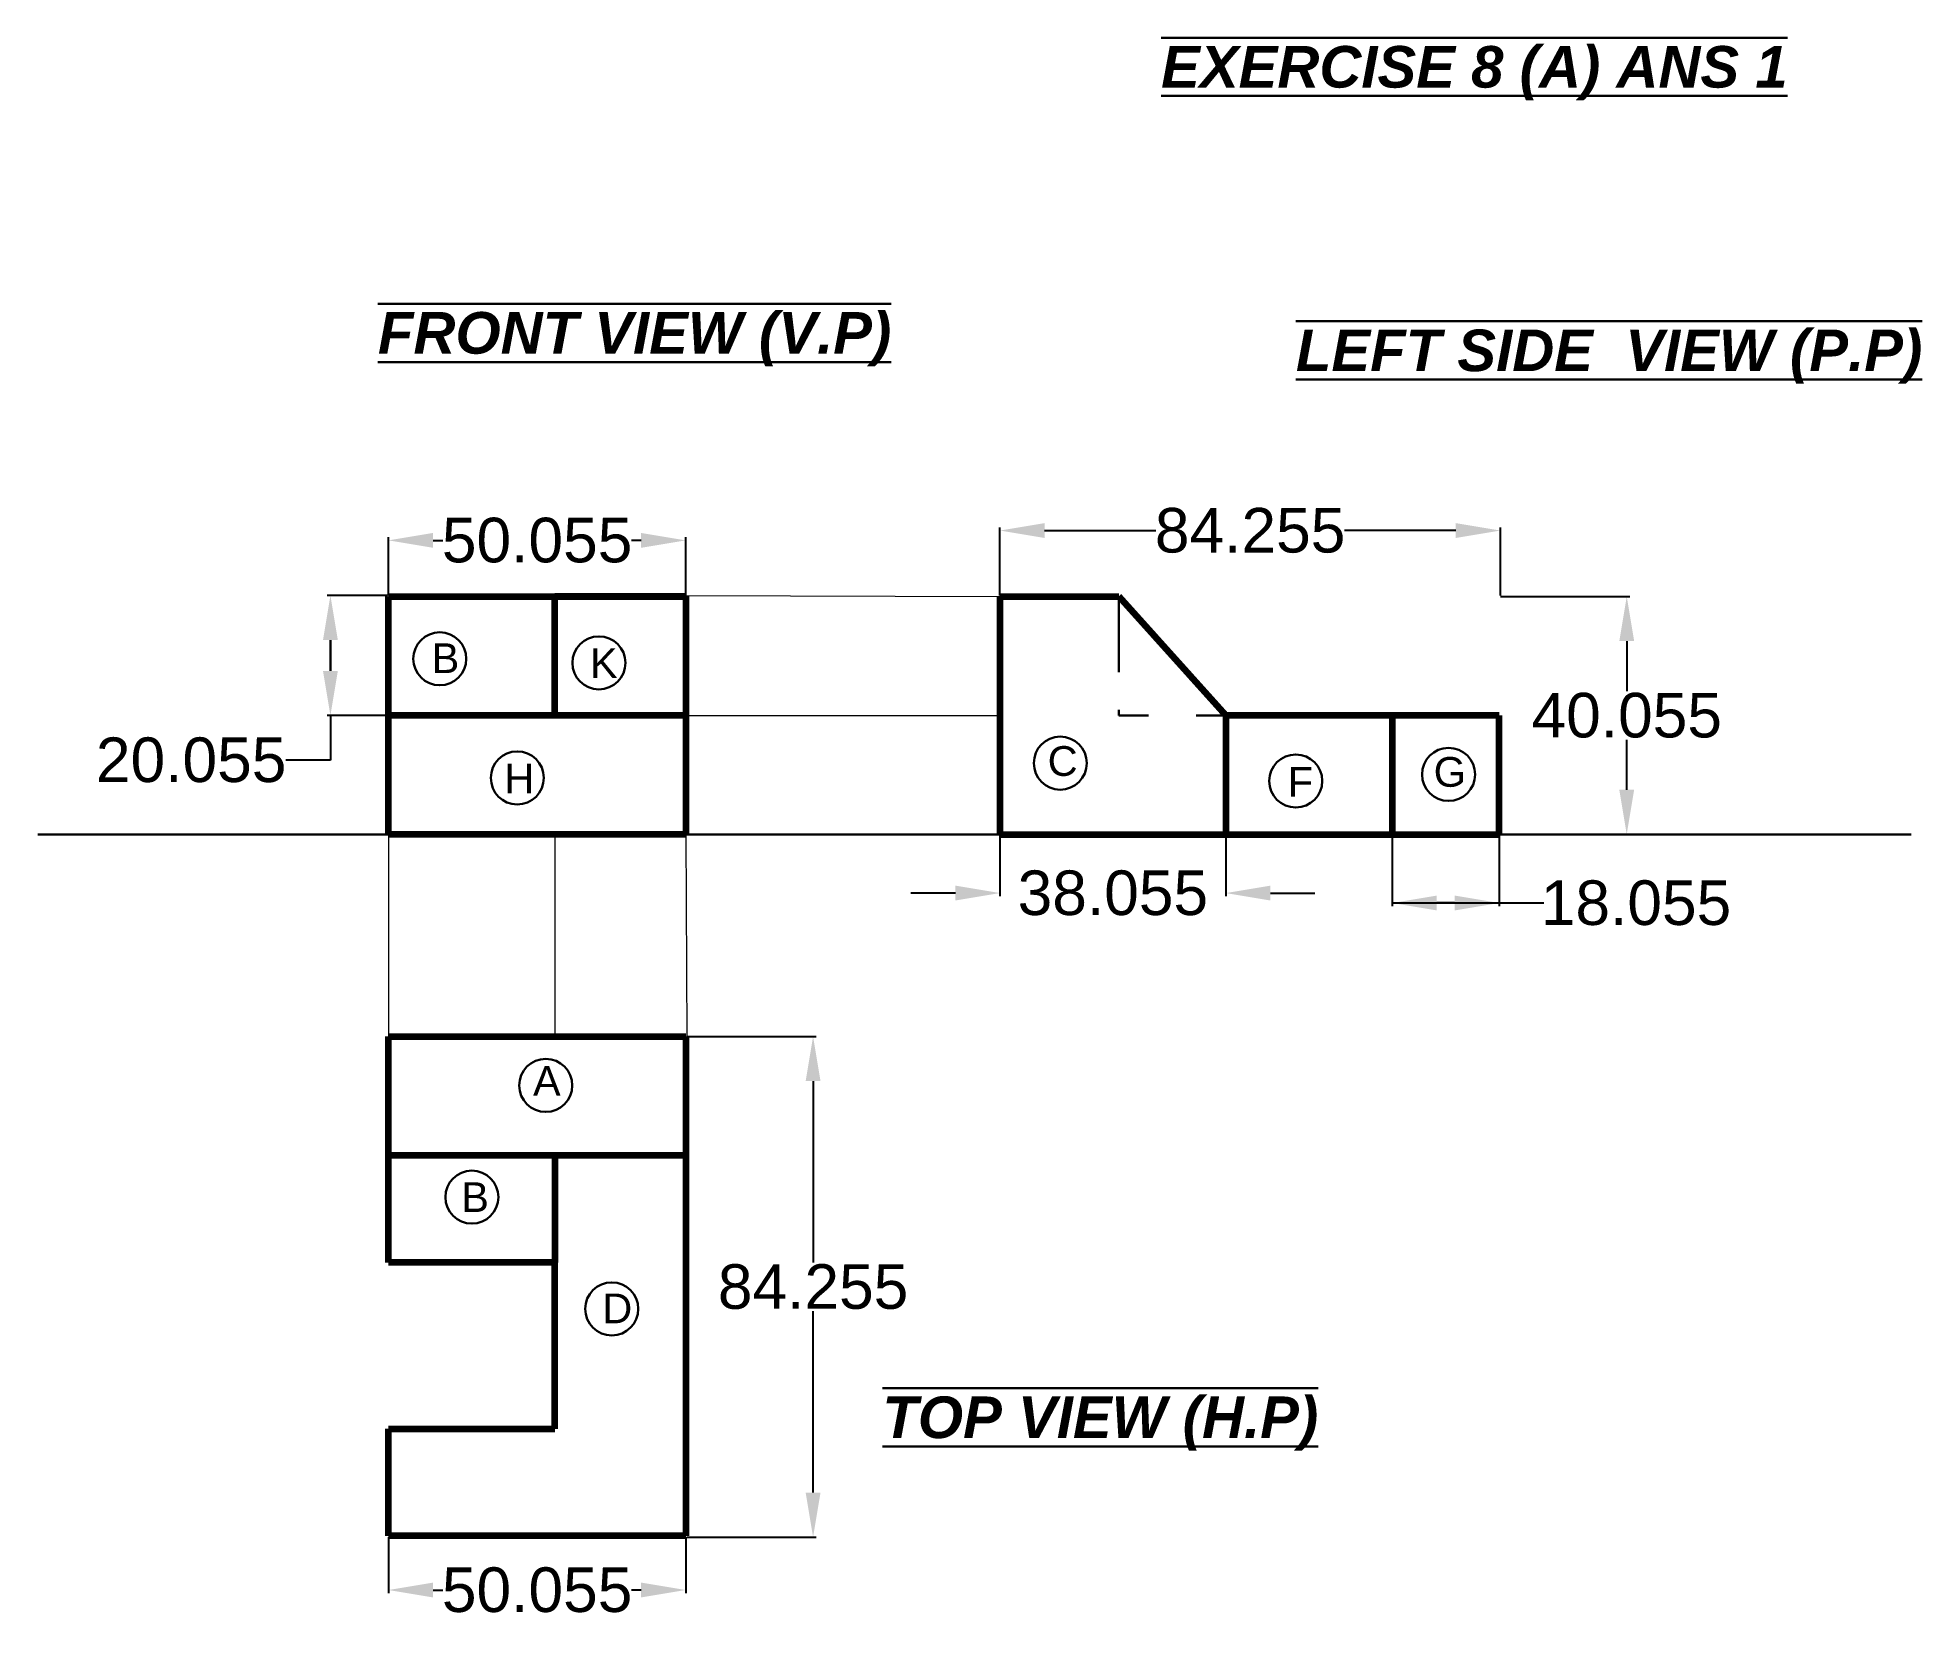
# Model space of a CAD drawing. Header units: millimetres. Extents: x -68 to 249, y 26 to 292.
import ezdxf

# ---------------------------------------------------------------- set-up
doc = ezdxf.new("R2010")
doc.units = ezdxf.units.MM
doc.linetypes.add('HIDDENX2', pattern=[19.05, 12.7, -6.35])
doc.layers.add('thick continuous', color=7, linetype='Continuous', lineweight=30)
doc.styles.get("Standard").update_dxf_attribs({"font": 'arial.ttf'})
doc.dimstyles.get("Standard").update_dxf_attribs({"dimscale": 3, "dimtxt": 2.5, "dimasz": 2.5, "dimexe": 0.18, "dimexo": 0.0625, "dimgap": 0.09, "dimtad": 0, "dimtih": 1, "dimtoh": 1, "dimdec": 1, "dimzin": 0, "dimdsep": 46, "dimtxsty": 'Standard', "dimcen": 0.09, "dimadec": 0, "dimazin": 0, "dimtfac": 1, "dimtdec": 1, "dimtofl": 0, "dimtmove": 0, "dimatfit": 3, "dimfxl": 1, "dimtolj": 1, "dimtzin": 0, "dimarcsym": 0})

# ---------------------------------------------------------------- blocks, each defined once
blk = doc.blocks.new('*D0')
at = {"layer": 'Defpoints', "color": 0}
for p in [(177.98, 198.33), (177.98, 158.33), (199.43, 158.33)]:
    blk.add_point(p, dxfattribs=at)
at = {"layer": 'thick continuous', "color": 0, "lineweight": -2}
for p, q in [((178.17, 198.33), (199.97, 198.33)), ((199.43, 190.83), (199.43, 182.43)), ((199.43, 165.83), (199.43, 174.23)), ((178.17, 158.33), (199.97, 158.33))]:
    blk.add_line(p, q, dxfattribs=at)
at = {"layer": 'thick continuous', "color": 0}
for points in [[(200.68, 190.83), (198.18, 190.83), (199.43, 198.33)], [(198.18, 165.83), (200.68, 165.83), (199.43, 158.33)]]:
    blk.add_solid(points, dxfattribs=at)
at = {"layer": 'thick continuous', "color": 0, "lineweight": 20, "insert": (199.43, 178.33), "char_height": 7.5, "attachment_point": 5}
blk.add_mtext('\\A1;40.055', dxfattribs=at)
blk = doc.blocks.new('*D1')
at = {"layer": 'Defpoints', "color": 0}
for p in [(178.17, 209.43), (93.98, 198.33), (178.17, 198.33)]:
    blk.add_point(p, dxfattribs=at)
at = {"layer": 'thick continuous', "color": 0, "lineweight": -2}
for p, q in [((93.98, 198.52), (93.98, 209.97)), ((101.48, 209.43), (120.2, 209.43)), ((170.67, 209.43), (151.94, 209.43)), ((178.17, 198.52), (178.17, 209.97))]:
    blk.add_line(p, q, dxfattribs=at)
at = {"layer": 'thick continuous', "color": 0}
for points in [[(101.48, 210.68), (101.48, 208.18), (93.98, 209.43)], [(170.67, 208.18), (170.67, 210.68), (178.17, 209.43)]]:
    blk.add_solid(points, dxfattribs=at)
at = {"layer": 'thick continuous', "color": 0, "lineweight": 20, "insert": (136.07, 209.43), "char_height": 7.5, "attachment_point": 5}
blk.add_mtext('\\A1;84.255', dxfattribs=at)
blk = doc.blocks.new('*D2')
at = {"layer": 'Defpoints', "color": 0}
for p in [(41.12, 207.78), (-8.88, 198.33), (41.12, 198.33)]:
    blk.add_point(p, dxfattribs=at)
at = {"layer": 'thick continuous', "color": 0, "lineweight": -2}
for p, q in [((-8.88, 198.52), (-8.88, 208.32)), ((-1.38, 207.78), (0.26, 207.78)), ((33.62, 207.78), (31.99, 207.78)), ((41.12, 198.52), (41.12, 208.32))]:
    blk.add_line(p, q, dxfattribs=at)
at = {"layer": 'thick continuous', "color": 0}
for points in [[(-1.38, 209.03), (-1.38, 206.53), (-8.88, 207.78)], [(33.62, 206.53), (33.62, 209.03), (41.12, 207.78)]]:
    blk.add_solid(points, dxfattribs=at)
at = {"layer": 'thick continuous', "color": 0, "lineweight": 18, "insert": (16.12, 207.78), "char_height": 7.5, "attachment_point": 5}
blk.add_mtext('\\A1;50.055', dxfattribs=at)
blk = doc.blocks.new('*D3')
at = {"layer": 'Defpoints', "color": 0}
for p in [(-8.88, 40.33), (41.12, 40.33), (41.12, 31.24)]:
    blk.add_point(p, dxfattribs=at)
at = {"layer": 'thick continuous', "color": 0, "lineweight": -2}
for p, q in [((-8.88, 40.14), (-8.88, 30.7)), ((41.12, 40.14), (41.12, 30.7)), ((-1.38, 31.24), (0.26, 31.24)), ((33.62, 31.24), (31.99, 31.24))]:
    blk.add_line(p, q, dxfattribs=at)
at = {"layer": 'thick continuous', "color": 0}
for points in [[(-1.38, 32.49), (-1.38, 29.99), (-8.88, 31.24)], [(33.62, 29.99), (33.62, 32.49), (41.12, 31.24)]]:
    blk.add_solid(points, dxfattribs=at)
at = {"layer": 'thick continuous', "color": 0, "lineweight": 20, "insert": (16.12, 31.24), "char_height": 7.5, "attachment_point": 5}
blk.add_mtext('\\A1;50.055', dxfattribs=at)
blk = doc.blocks.new('*D4')
at = {"layer": 'Defpoints', "color": 0}
for p in [(-8.88, 198.52), (-18.65, 178.33), (-8.88, 178.33)]:
    blk.add_point(p, dxfattribs=at)
at = {"layer": 'thick continuous', "color": 0, "lineweight": -2}
for p, q in [((-9.06, 198.52), (-19.19, 198.52)), ((-18.65, 191.02), (-18.65, 185.83)), ((-18.65, 185.83), (-18.65, 191.02)), ((-9.06, 178.33), (-19.19, 178.33)), ((-18.65, 178.33), (-18.65, 170.83)), ((-18.65, 170.83), (-26.15, 170.83))]:
    blk.add_line(p, q, dxfattribs=at)
at = {"layer": 'thick continuous', "color": 0}
for points in [[(-17.4, 191.02), (-19.9, 191.02), (-18.65, 198.52)], [(-19.9, 185.83), (-17.4, 185.83), (-18.65, 178.33)]]:
    blk.add_solid(points, dxfattribs=at)
at = {"layer": 'thick continuous', "color": 0, "lineweight": 20, "insert": (-42.08, 170.83), "char_height": 7.5, "attachment_point": 5}
blk.add_mtext('\\A1;20.055', dxfattribs=at)
blk = doc.blocks.new('*D7')
at = {"layer": 'Defpoints', "color": 0}
for p in [(93.98, 158.33), (131.98, 158.33), (131.98, 148.46)]:
    blk.add_point(p, dxfattribs=at)
at = {"layer": 'thick continuous', "color": 0, "lineweight": -2}
for p, q in [((93.98, 158.14), (93.98, 147.92)), ((131.98, 158.14), (131.98, 147.92)), ((86.48, 148.46), (78.98, 148.46)), ((139.48, 148.46), (146.98, 148.46))]:
    blk.add_line(p, q, dxfattribs=at)
at = {"layer": 'thick continuous', "color": 0}
for points in [[(86.48, 147.21), (86.48, 149.71), (93.98, 148.46)], [(139.48, 149.71), (139.48, 147.21), (131.98, 148.46)]]:
    blk.add_solid(points, dxfattribs=at)
at = {"layer": 'thick continuous', "color": 0, "lineweight": 20, "insert": (112.98, 148.46), "char_height": 7.5, "attachment_point": 5}
blk.add_mtext('\\A1;38.055', dxfattribs=at)
blk = doc.blocks.new('*D8')
at = {"layer": 'Defpoints', "color": 0}
for p in [(159.98, 158.33), (177.98, 158.33), (177.98, 146.79)]:
    blk.add_point(p, dxfattribs=at)
at = {"layer": 'thick continuous', "color": 0, "lineweight": -2}
for p, q in [((159.98, 158.14), (159.98, 146.25)), ((177.98, 158.14), (177.98, 146.25)), ((159.98, 146.79), (185.48, 146.79)), ((167.48, 146.79), (170.48, 146.79)), ((170.48, 146.79), (167.48, 146.79))]:
    blk.add_line(p, q, dxfattribs=at)
at = {"layer": 'thick continuous', "color": 0}
for points in [[(167.48, 148.04), (167.48, 145.54), (159.98, 146.79)], [(170.48, 145.54), (170.48, 148.04), (177.98, 146.79)]]:
    blk.add_solid(points, dxfattribs=at)
at = {"layer": 'thick continuous', "color": 0, "lineweight": 20, "insert": (200.99, 146.79), "char_height": 7.5, "attachment_point": 5}
blk.add_mtext('\\A1;18.055', dxfattribs=at)
blk = doc.blocks.new('*D9')
at = {"layer": 'Defpoints', "color": 0}
for p in [(41.12, 124.33), (41.12, 40.14), (62.55, 40.14)]:
    blk.add_point(p, dxfattribs=at)
at = {"layer": 'thick continuous', "color": 0, "lineweight": -2}
for p, q in [((41.31, 124.33), (63.09, 124.33)), ((62.55, 116.83), (62.55, 86.33)), ((62.55, 47.64), (62.55, 78.13)), ((41.31, 40.14), (63.09, 40.14))]:
    blk.add_line(p, q, dxfattribs=at)
at = {"layer": 'thick continuous', "color": 0}
for points in [[(63.8, 116.83), (61.3, 116.83), (62.55, 124.33)], [(61.3, 47.64), (63.8, 47.64), (62.55, 40.14)]]:
    blk.add_solid(points, dxfattribs=at)
at = {"layer": 'thick continuous', "color": 0, "lineweight": 20, "insert": (62.55, 82.23), "char_height": 7.5, "attachment_point": 5}
blk.add_mtext('\\A1;84.255', dxfattribs=at)

msp = doc.modelspace()

# ---------------------------------------------------------------- linework, layer by layer
at = {"layer": 'thick continuous', "lineweight": 106}
for p, q in [((-8.88, 158.33), (-8.88, 198.33)), ((-8.88, 198.33), (41.12, 198.33)), ((19.12, 178.33), (19.12, 198.33)), ((41.12, 198.33), (41.12, 178.33)), ((93.98, 198.33), (93.98, 158.33)), ((93.98, 198.33), (113.98, 198.33)), ((131.98, 178.33), (113.98, 198.33)), ((41.12, 178.33), (-8.88, 178.33)), ((159.98, 178.33), (131.98, 178.33)), ((131.98, 178.33), (131.98, 158.33)), ((177.98, 178.33), (159.98, 178.33)), ((159.98, 178.33), (159.98, 158.33)), ((177.98, 158.33), (177.98, 178.33)), ((41.12, 158.33), (-8.88, 158.33)), ((93.98, 158.33), (177.98, 158.33)), ((-8.88, 124.33), (41.12, 124.33)), ((-8.88, 86.33), (-8.88, 124.33)), ((41.12, 124.33), (41.12, 40.33)), ((41.12, 124.33), (41.12, 104.33)), ((41.12, 104.33), (-8.88, 104.33)), ((19.12, 104.33), (19.12, 86.33)), ((19.12, 86.33), (-8.88, 86.33)), ((19.12, 58.33), (19.12, 86.33)), ((-8.88, 40.33), (-8.88, 58.33)), ((-8.88, 40.33), (-8.88, 58.33)), ((-8.88, 40.33), (-8.88, 58.33)), ((-8.88, 58.33), (19.12, 58.33)), ((41.12, 40.33), (-8.88, 40.33))]:
    msp.add_line(p, q, dxfattribs=at)
at = {"layer": 'thick continuous', "lineweight": 90}
for q in [(19.12, 198.33), (41.12, 158.33)]:
    msp.add_line((41.12, 198.33), q, dxfattribs=at)
at = {"layer": 'thick continuous'}
for p, q in [((19.12, 198.33), (19.12, 178.33)), ((113.98, 198.33), (93.98, 198.33)), ((247.27, 158.33), (-67.9, 158.33))]:
    msp.add_line(p, q, dxfattribs=at)
at = {"layer": 'thick continuous', "lineweight": 18}
for p, q in [((41.12, 198.52), (93.98, 198.33)), ((41.12, 178.33), (93.98, 178.33)), ((-8.88, 158.33), (-8.88, 124.33)), ((19.12, 158.33), (19.12, 124.33)), ((41.12, 158.33), (41.31, 124.33))]:
    msp.add_line(p, q, dxfattribs=at)
at = {"layer": 'thick continuous', "linetype": 'HIDDENX2', "lineweight": 30}
msp.add_line((113.98, 198.33), (113.98, 178.33), dxfattribs=at)
at = {"layer": 'thick continuous', "lineweight": 30}
for p, q in [((113.98, 178.33), (118.98, 178.33)), ((131.98, 178.33), (126.98, 178.33))]:
    msp.add_line(p, q, dxfattribs=at)
at = {"layer": 'thick continuous', "lineweight": 20}
for p, q in [((177.98, 178.33), (131.98, 178.33)), ((19.12, 58.33), (19.12, 104.33))]:
    msp.add_line(p, q, dxfattribs=at)
at = {"layer": 'thick continuous'}
for centre in [(-0.25, 187.86), (26.52, 187.18), (104.14, 170.31), (12.79, 167.82), (143.74, 167.31), (169.46, 168.42), (17.57, 116.11), (5.15, 97.32), (28.67, 78.52)]:
    msp.add_circle(centre, 4.46, dxfattribs=at)

# ---------------------------------------------------------------- texts
at = {"layer": 'thick continuous', "attachment_point": 1}
for s, width, heights, insert, char_height in [('{\\fArial|b1|i1|c0|p34;\\L\\OEXERCISE 8 (A) ANS 1 }', 112.0909, [0], (121.09, 290.93), 7), ('{\\fArial|b1|i1|c0|p34;\\L\\OFRONT VIEW (V.P)}', 89.8928, [0], (-10.66, 246.18), 7), ('{\\fArial|b1|i1|c0|p34;\\L\\OLEFT SIDE  VIEW (P.P)}', 104.9028, [0], (143.77, 243.24), 7), ('B', 13.7361, [0], (-1.63, 190.46), 5), ('K', 13.7361, [0], (25.01, 189.63), 5), ('C', 13.7361, [0], (102.01, 173.17), 5), ('G', 13.7361, [0], (166.95, 171.34), 5), ('H', 13.7361, [0], (10.61, 170.22), 5), ('F', 13.7361, [0], (142.39, 169.67), 5), ('A', 13.7361, [0], (15.43, 119.36), 5), ('B', 13.7361, [0], (3.36, 99.82), 5), ('D', 13.7361, [5.83], (27.09, 81.11), 5), ('{\\fArial|b1|i1|c0|p34;\\L\\OTOP VIEW (H.P)}', 87.3761, [0], (74.2, 63.79), 7)]:
    msp.add_mtext_dynamic_manual_height_columns(s, width=width, gutter_width=12.5, heights=heights, dxfattribs=dict(at, insert=insert, char_height=char_height))

# ---------------------------------------------------------------- dimensions: what is measured, and where the dimension line sits
at = {"layer": 'thick continuous', "lineweight": 18}
dim = msp.add_linear_dim(base=(41.12, 207.78), p1=(-8.88, 198.33), p2=(41.12, 198.33), text='50.055', dimstyle='Standard', override={"dimpost": '29'}, dxfattribs=at)
dim.commit()
dim.dimension.update_dxf_attribs({"geometry": '*D2', "text_midpoint": (16.12, 207.78)})
at = {"layer": 'thick continuous', "lineweight": 20}
for base, p1, p2, text, picture, middle in [((178.17, 209.43), (93.98, 198.33), (178.17, 198.33), '84.255', '*D1', (136.07, 209.43)), ((131.98, 148.46), (93.98, 158.33), (131.98, 158.33), '38.055', '*D7', (112.98, 148.46)), ((177.98, 146.79), (159.98, 158.33), (177.98, 158.33), '18.055', '*D8', (200.99, 146.79)), ((41.12, 31.24), (-8.88, 40.33), (41.12, 40.33), '50.055', '*D3', (16.12, 31.24))]:
    dim = msp.add_linear_dim(base=base, p1=p1, p2=p2, text=text, dimstyle='Standard', override={"dimpost": '29'}, dxfattribs=at)
    dim.commit()
    dim.dimension.update_dxf_attribs({"geometry": picture, "text_midpoint": middle})
for base, p1, p2, text, picture, middle in [((-18.65, 178.33), (-8.88, 198.52), (-8.88, 178.33), '20.055', '*D4', (-42.08, 170.83)), ((199.43, 158.33), (177.98, 198.33), (177.98, 158.33), '40.055', '*D0', (199.43, 178.33)), ((62.55, 40.14), (41.12, 124.33), (41.12, 40.14), '84.255', '*D9', (62.55, 82.23))]:
    dim = msp.add_linear_dim(base=base, p1=p1, p2=p2, angle=90, text=text, dimstyle='Standard', override={"dimpost": '29'}, dxfattribs=at)
    dim.commit()
    dim.dimension.update_dxf_attribs({"geometry": picture, "text_midpoint": middle})

doc.saveas('drawing.dxf')
